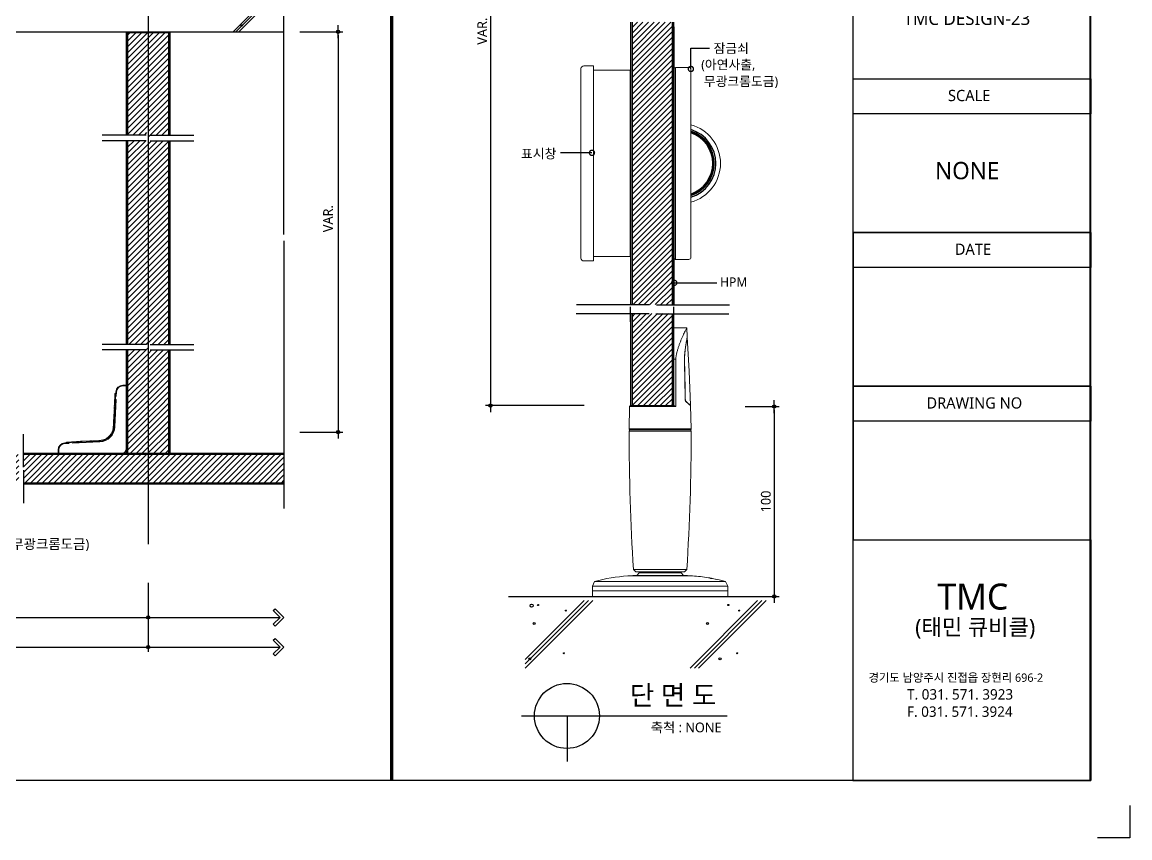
# Model space of a CAD drawing. Extents: x -256 to 8104, y -176 to 5714.
# Drawn here: x 4694 to 8104, y -176 to 2333 of the extents above; entities that cross this region are included whole.
import ezdxf
from ezdxf.enums import TextEntityAlignment as Align

# ---------------------------------------------------------------- set-up
doc = ezdxf.new("R2010")
doc.units = 0
doc.header["$LTSCALE"] = 30
doc.linetypes.add('CEN', pattern=[62, 60, -1, 0, -1])
doc.layers.get('0').update_dxf_attribs({"linetype": 'CONTINUOUS'})
doc.layers.get('DEFPOINTS').update_dxf_attribs({"linetype": 'CONTINUOUS'})
for name, color, linetype in [('C', 2, 'CONTINUOUS'), ('curior-0Line', 252, 'CONTINUOUS'), ('DIM', 7, 'CONTINUOUS'), ('FIN', 5, 'CONTINUOUS'), ('HAT', 8, 'CONTINUOUS'), ('TIT', 3, 'CONTINUOUS'), ('경첩', 4, 'CONTINUOUS'), ('문자', 3, 'CONTINUOUS'), ('잠금쇠(회전형)', 4, 'CONTINUOUS'), ('중심선', 1, 'CEN'), ('치수', 1, 'CONTINUOUS'), ('판넬', 2, 'CONTINUOUS'), ('해치', 8, 'CONTINUOUS')]:
    doc.layers.add(name, color=color, linetype=linetype)
doc.styles.add('돋움', font='malgun.ttf')
doc.dimstyles.new('10', dxfattribs={"dimscale": 10, "dimtxt": 3, "dimasz": 1, "dimexe": 1.5, "dimexo": 2, "dimgap": 1, "dimtad": 1, "dimdec": 0, "dimlunit": 6, "dimtxsty": '돋움', "dimblk": 'DIMDOT', "dimcen": -1, "dimdle": 1.5, "dimclrt": 3, "dimazin": 3, "dimtfac": 1, "dimtdec": 0, "dimtix": 1, "dimtmove": 2, "dimatfit": 3, "dimldrblk": 'DIMDOT', "dimarcsym": 0})
pattern_1 = [(45, (20671.02, -6908.678), (-8.55643, 8.55643), [])]
pattern_2 = [(45, (19863.481, -7020.256), (-8.980256, 8.980256), [])]

# ---------------------------------------------------------------- blocks, each defined once
blk = doc.blocks.new('DIMDOT')
at = {"linetype": 'Continuous'}
blk.add_line((-2, 0), (2, 0), dxfattribs=at)
for radius in [0.5, 0.25]:
    blk.add_circle((0, 0), radius, dxfattribs=at)
blk = doc.blocks.new('*D628')
at = {"layer": 'DEFPOINTS', "color": 0}
for p in [(34633.2, -3415.6), (34324.5, -5718.9), (34633.2, -5718.9)]:
    blk.add_point(p, dxfattribs=at)
at = {"layer": 'DIM', "color": 0, "lineweight": -2, "ltscale": 10}
for p, q in [((34613.2, -3415.6), (34309.5, -3415.6)), ((34324.5, -3425.6), (34324.5, -5708.9)), ((34613.2, -5718.9), (34309.5, -5718.9))]:
    blk.add_line(p, q, dxfattribs=at)
at = {"layer": 'DIM', "color": 0, "lineweight": -2, "xscale": 10, "yscale": 10, "zscale": 10}
for p, rotation in [((34324.5, -3415.6), 90), ((34324.5, -5718.9), 270)]:
    blk.add_blockref('DIMDOT', p, dxfattribs=dict(at, rotation=rotation))
at = {"layer": 'DIM', "color": 3, "insert": (34299.2, -4567.2), "char_height": 30, "attachment_point": 5, "rotation": 90, "style": '돋움'}
blk.add_mtext('VAR.', dxfattribs=at)
blk = doc.blocks.new('A$C13EB2441')
for p, q in [((0.84, 7.37), (0.84, 14.11)), ((0.84, 6.74), (0.84, 0))]:
    blk.add_line(p, q)
blk = doc.blocks.new('_DOTSMALL')
at = {"color": 0, "linetype": 'ByBlock', "const_width": 0.5}
blk.add_lwpolyline([(-0.0625, 0, 1), (0.0625, 0, 1)], format="xyb", close=True, dxfattribs=at)
blk = doc.blocks.new('A$C63EC304E')
at = {"layer": '치수', "color": 1, "xscale": 2.5, "yscale": 2.5, "zscale": 2.5, "rotation": 234.3098741996962}
blk.add_blockref('_DOTSMALL', (0.31, 0.31), dxfattribs=at)
blk = doc.blocks.new('A$C2BC9653E')
at = {"layer": '치수', "xscale": 0.3333333333333333, "yscale": 0.3333333333333333, "zscale": 0.3333333333333333}
blk.add_blockref('A$C63EC304E', (0, 0), dxfattribs=at)
blk = doc.blocks.new('A$C7FC71301')
at = {"layer": '치수', "rotation": 180}
blk.add_blockref('A$C2BC9653E', (0.208, 0.208), dxfattribs=at)
blk = doc.blocks.new('A$C4A20372B')
at = {"layer": '치수'}
blk.add_blockref('A$C7FC71301', (0, 0), dxfattribs=at)
blk = doc.blocks.new('A$C566469F5')
at = {"layer": '치수'}
blk.add_blockref('A$C4A20372B', (0, 0), dxfattribs=at)
blk = doc.blocks.new('A$C7E317CD4')
at = {"layer": '해치', "xscale": 2, "yscale": 2, "zscale": 2}
blk.add_blockref('A$C566469F5', (0, 0), dxfattribs=at)
blk = doc.blocks.new('A$C601D7F27')
at = {"layer": '치수'}
blk.add_blockref('A$C7E317CD4', (0, 0), dxfattribs=at)
blk = doc.blocks.new('A$C38802C08')
at = {"layer": '치수'}
blk.add_blockref('A$C601D7F27', (0, 0), dxfattribs=at)
blk = doc.blocks.new('*D629')
at = {"layer": 'DEFPOINTS', "color": 0}
for p in [(35088.9, -5721.8), (35098.1, -6306.2), (35197.9, -6306.2)]:
    blk.add_point(p, dxfattribs=at)
at = {"layer": 'DIM', "color": 0, "lineweight": -2, "ltscale": 10}
for p, q in [((35108.9, -5721.8), (35212.9, -5721.8)), ((35197.9, -5731.8), (35197.9, -6296.2)), ((35118.1, -6306.2), (35212.9, -6306.2))]:
    blk.add_line(p, q, dxfattribs=at)
at = {"layer": 'DIM', "color": 0, "lineweight": -2, "xscale": 10, "yscale": 10, "zscale": 10}
for p, rotation in [((35197.9, -5721.8), 90), ((35197.9, -6306.2), 270)]:
    blk.add_blockref('DIMDOT', p, dxfattribs=dict(at, rotation=rotation))
at = {"layer": 'DIM', "color": 3, "insert": (35172.3, -6014), "char_height": 30, "attachment_point": 5, "rotation": 90, "style": '돋움'}
blk.add_mtext('100', dxfattribs=at)
blk = doc.blocks.new('*D634')
at = {"layer": 'DEFPOINTS', "color": 0}
for p in [(28516.9, -6244.7), (33270.8, -6244.7), (33270.8, -6461.9)]:
    blk.add_point(p, dxfattribs=at)
at = {"layer": 'DIM', "color": 0, "lineweight": -2, "ltscale": 10}
for p, q in [((28516.9, -6264.7), (28516.9, -6476.9)), ((33270.8, -6264.7), (33270.8, -6476.9)), ((28526.9, -6461.9), (33260.8, -6461.9))]:
    blk.add_line(p, q, dxfattribs=at)
at = {"layer": 'DIM', "color": 0, "lineweight": -2, "xscale": 10, "yscale": 10, "zscale": 10, "rotation": 180}
blk.add_blockref('DIMDOT', (28516.9, -6461.9), dxfattribs=at)
at = {"layer": 'DIM', "color": 0, "lineweight": -2, "xscale": 10, "yscale": 10, "zscale": 10}
blk.add_blockref('DIMDOT', (33270.8, -6461.9), dxfattribs=at)
at = {"layer": 'DIM', "color": 3, "insert": (30893.8, -6432.2), "char_height": 30, "attachment_point": 5, "style": '돋움'}
blk.add_mtext('설계치수', dxfattribs=at)
blk = doc.blocks.new('*D635')
at = {"layer": 'DEFPOINTS', "color": 0}
for p in [(32119.9, -6244.7), (33270.8, -6244.7), (33270.8, -6370.5)]:
    blk.add_point(p, dxfattribs=at)
at = {"layer": 'DIM', "color": 0, "lineweight": -2, "ltscale": 10}
for p, q in [((32119.9, -6264.7), (32119.9, -6385.5)), ((33270.8, -6264.7), (33270.8, -6385.5)), ((32129.9, -6370.5), (33260.8, -6370.5))]:
    blk.add_line(p, q, dxfattribs=at)
at = {"layer": 'DIM', "color": 0, "lineweight": -2, "xscale": 10, "yscale": 10, "zscale": 10, "rotation": 180}
blk.add_blockref('DIMDOT', (32119.9, -6370.5), dxfattribs=at)
at = {"layer": 'DIM', "color": 0, "lineweight": -2, "xscale": 10, "yscale": 10, "zscale": 10}
blk.add_blockref('DIMDOT', (33270.8, -6370.5), dxfattribs=at)
at = {"layer": 'DIM', "color": 3, "insert": (32695.4, -6340.8), "char_height": 30, "attachment_point": 5, "style": '돋움'}
blk.add_mtext('설계치수', dxfattribs=at)
blk = doc.blocks.new('*D637')
at = {"layer": 'DEFPOINTS', "color": 0}
for p in [(33717.6, -4569.1), (33717.6, -5800.5), (33855.4, -5800.5)]:
    blk.add_point(p, dxfattribs=at)
at = {"layer": 'DIM', "color": 0, "lineweight": -2, "ltscale": 10}
for p, q in [((33737.6, -4569.1), (33870.4, -4569.1)), ((33855.4, -4579.1), (33855.4, -5790.5)), ((33737.6, -5800.5), (33870.4, -5800.5))]:
    blk.add_line(p, q, dxfattribs=at)
at = {"layer": 'DIM', "color": 0, "lineweight": -2, "xscale": 10, "yscale": 10, "zscale": 10}
for p, rotation in [((33855.4, -4569.1), 90), ((33855.4, -5800.5), 270)]:
    blk.add_blockref('DIMDOT', p, dxfattribs=dict(at, rotation=rotation))
at = {"layer": 'DIM', "color": 3, "insert": (33824.7, -5143.9), "char_height": 30, "attachment_point": 5, "rotation": 90, "style": '돋움'}
blk.add_mtext('VAR.', dxfattribs=at)
blk = doc.blocks.new('A$C06B31977')
for p, q in [((1.26, 11.06), (1.26, 21.17)), ((1.26, 10.11), (1.26, 0))]:
    blk.add_line(p, q)
blk = doc.blocks.new('DESIGN-23', base_point=(28188.6, -6872.9))
at = {"layer": 'HAT'}
h = blk.add_hatch(dxfattribs=at)
h.set_pattern_fill('ANSI31', color=256, scale=3.811219, style=0)
h.set_pattern_definition(pattern_1)
h.paths.add_polyline_path([(34822.7, -4974.4), (34760.7, -4974.4), (34760.7, -5408.5), (34822.7, -5408.5), (34822.7, -5304.2, -0.567825), (34822.7, -5300.8)])
h.paths.add_polyline_path([(34884.6, -4974.4), (34822.7, -4974.4), (34822.7, -5300.8, -0.582142), (34825.7, -5302.5), (34884.6, -5302.5)])
edge = h.paths.add_edge_path()
edge.add_line((34884.6, -5302.5), (34825.7, -5302.5))
edge.add_arc((34823.7, -5302.5), 1.99, -54.3099, 0, ccw=False)
edge.add_arc((34823.7, -5302.5), 1.99, 239.178, 305.6901, ccw=False)
edge.add_line((34822.7, -5304.2), (34822.7, -5408.5))
edge.add_line((34822.7, -5408.5), (34876.7, -5408.5))
edge.add_spline(control_points=[(34876.7, -5408.5), (34879.7, -5400.1), (34882.6, -5392.7), (34884.6, -5389.1)], knot_values=[0.152076, 0.152076, 0.152076, 0.152076, 0.673721, 0.673721, 0.673721, 0.673721], degree=3, periodic=0)
edge.add_line((34884.6, -5389.1), (34884.6, -5302.5))
h.paths.add_polyline_path([(34822.7, -4539.5), (34760.7, -4539.5), (34760.7, -4974.4), (34822.7, -4974.4)])
edge = h.paths.add_edge_path()
edge.add_line((34884.6, -4539.5), (34874.8, -4539.5))
edge.add_spline(control_points=[(34872.1, -4546.9), (34873, -4544.4), (34873.9, -4541.9), (34874.8, -4539.5)], knot_values=[0, 0, 0, 0, 0.152076, 0.152076, 0.152076, 0.152076], degree=3, periodic=0)
edge.add_line((34874.8, -4539.5), (34822.7, -4539.5))
edge.add_line((34822.7, -4539.5), (34822.7, -4974.4))
edge.add_line((34822.7, -4974.4), (34884.6, -4974.4))
edge.add_line((34884.6, -4974.4), (34884.6, -4539.5))
at = {"layer": 'HAT', "transparency": 33554687}
h = blk.add_hatch(dxfattribs=at)
h.set_pattern_fill('ANSI31', color=256, scale=3.811219, style=0)
h.set_pattern_definition(pattern_1)
h.paths.add_polyline_path([(34812.6, -5436.1), (34760.7, -5436.1), (34760.7, -5718.9), (34822.7, -5718.9), (34822.7, -5436.1)])
h.paths.add_polyline_path([(34884.6, -5436.1), (34833.8, -5436.1), (34822.7, -5436.1), (34822.7, -5718.9), (34884.6, -5718.9)])
at = {"layer": '해치'}
h = blk.add_hatch(dxfattribs=at)
h.set_pattern_fill('ANSI31', color=256, scale=4, style=0)
h.set_pattern_definition([(45, (-243039.599, -63016.868), (-8.9802561, 8.9802561), [])])
edge = h.paths.add_edge_path()
edge.add_line((33270.8, -4572.4), (33208.4, -4572.4))
edge.add_line((33208.4, -4572.4), (33207.5, -4573.3))
edge.add_line((33207.5, -4573.3), (33207.5, -4673.7))
edge.add_line((33207.5, -4673.7), (33250.3, -4673.7))
edge.add_line((33250.3, -4673.7), (33250.3, -4715.2))
edge.add_line((33250.3, -4715.2), (33207.5, -4715.2))
edge.add_line((33207.5, -4715.2), (33207.5, -4887))
edge.add_line((33207.5, -4887), (33264, -4887))
edge.add_spline(control_points=[(33264, -4887), (33266.8, -4879.3), (33272.8, -4864), (33269, -4894.9), (33270.5, -4897.3), (33270.8, -4897.4)], knot_values=[0.456227, 0.456227, 0.456227, 0.456227, 2.847595, 6.178025, 6.737145, 6.737145, 6.737145, 6.737145], degree=3, periodic=0)
edge.add_spline(control_points=[(33270.5, -4897.2), (33270.6, -4894.2), (33270.6, -4891.4), (33270, -4891.1), (33270, -4891.1)], knot_values=[0.891967, 0.891967, 0.891967, 0.891967, 1.280656, 1.337888, 1.337888, 1.337888, 1.337888], degree=3, periodic=0)
edge.add_line((33270.8, -4897.4), (33270.8, -4572.4))
edge = h.paths.add_edge_path()
edge.add_line((33334.1, -4572.4), (33270.8, -4572.4))
edge.add_line((33270.8, -4572.4), (33270.8, -4897.4))
edge.add_spline(control_points=[(33270.8, -4897.4), (33271.9, -4897.6), (33274.2, -4893.3), (33276.9, -4887)], knot_values=[6.737145, 6.737145, 6.737145, 6.737145, 8.913909, 8.913909, 8.913909, 8.913909], degree=3, periodic=0)
edge.add_spline(control_points=[(33276.9, -4887), (33278.9, -4882.1), (33281.2, -4876.2), (33283.5, -4870.2)], knot_values=[8.913909, 8.913909, 8.913909, 8.913909, 10.573873, 10.573873, 10.573873, 10.573873], degree=3, periodic=0)
edge.add_line((33276.9, -4887), (33334.1, -4887))
edge.add_line((33334.1, -4887), (33334.1, -4715.2))
edge.add_line((33334.1, -4715.2), (33291.3, -4715.2))
edge.add_line((33291.3, -4715.2), (33291.3, -4673.7))
edge.add_line((33291.3, -4673.7), (33334.1, -4673.7))
edge.add_line((33334.1, -4673.7), (33334.1, -4572.4))
h.paths.add_polyline_path([(33334.1, -4673.7), (33291.3, -4673.7), (33291.3, -4715.2), (33334.1, -4715.2)], flags=16)
h.paths.add_polyline_path([(33250.3, -4673.7), (33207.5, -4673.7), (33207.5, -4715.2), (33250.3, -4715.2)], flags=16)
h = blk.add_hatch(dxfattribs=at)
h.set_pattern_fill('ANSI31', color=256, scale=4, style=0)
h.set_pattern_definition([(45, (33270.805, -5217.419), (-8.98026, 8.98026), [])])
h.paths.add_polyline_path([(33334.1, -4904.1), (33207.5, -4904.1), (33207.5, -5530.8), (33334.1, -5530.8)])
at = {"layer": '해치', "transparency": 33554687}
h = blk.add_hatch(dxfattribs=at)
h.set_pattern_fill('ANSI31', color=256, scale=4)
h.set_pattern_definition(pattern_2)
edge = h.paths.add_edge_path()
edge.add_spline(control_points=[(33270.8, -5558.3), (33270.5, -5558.3), (33269.4, -5556.5), (33270.3, -5546.6), (33270.5, -5541)], knot_values=[1.337888, 1.337888, 1.337888, 1.337888, 1.524261, 2.245715, 2.245715, 2.245715, 2.245715], degree=3, periodic=0)
edge.add_spline(control_points=[(33270.8, -5541.2), (33270.5, -5541.2), (33269, -5538.7), (33272.8, -5507.8), (33266.8, -5523.1), (33264, -5530.8)], knot_values=[0.152076, 0.152076, 0.152076, 0.152076, 0.338449, 1.448592, 2.245715, 2.245715, 2.245715, 2.245715], degree=3, periodic=0)
edge.add_spline(control_points=[(33270.5, -5541), (33270.6, -5538), (33270.6, -5535.2), (33270, -5534.9), (33270, -5534.9)], knot_values=[0.891967, 0.891967, 0.891967, 0.891967, 1.280656, 1.337888, 1.337888, 1.337888, 1.337888], degree=3, periodic=0)
edge.add_spline(control_points=[(33270, -5534.9), (33269, -5534.8), (33266.6, -5540.8), (33264, -5547.9)], knot_values=[0.152076, 0.152076, 0.152076, 0.152076, 0.891967, 0.891967, 0.891967, 0.891967], degree=3, periodic=0)
edge.add_spline(control_points=[(33262.4, -5552.3), (33263, -5550.8), (33263.5, -5549.3), (33264, -5547.9)], knot_values=[0, 0, 0, 0, 0.152076, 0.152076, 0.152076, 0.152076], degree=3, periodic=0)
edge.add_line((33264, -5547.9), (33207.5, -5547.9))
edge.add_line((33207.5, -5547.9), (33207.5, -5720.3))
edge.add_line((33207.5, -5720.3), (33252.2, -5720.3))
edge.add_line((33252.2, -5720.3), (33252.2, -5761.9))
edge.add_line((33252.2, -5761.9), (33207.5, -5761.9))
edge.add_line((33207.5, -5761.9), (33207.5, -5866.1))
edge.add_line((33207.5, -5866.1), (33270.8, -5866.1))
edge.add_line((33270.8, -5866.1), (33270.8, -5558.4))
h.paths.add_polyline_path([(33334.1, -5720.3), (33289.4, -5720.3), (33289.4, -5761.9), (33334.1, -5761.9)])
h.paths.add_polyline_path([(33252.2, -5720.3), (33207.5, -5720.3), (33207.5, -5761.9), (33252.2, -5761.9)], flags=16)
h = blk.add_hatch(dxfattribs=at)
h.set_pattern_fill('ANSI31', color=256, scale=4)
h.set_pattern_definition(pattern_2)
h.paths.add_polyline_path([(33334.1, -5608.8), (33270.8, -5608.8), (33270.8, -5866.1), (33334.1, -5866.1), (33334.1, -5761.9), (33289.4, -5761.9), (33289.4, -5720.3), (33334.1, -5720.3)])
edge = h.paths.add_edge_path()
edge.add_line((33334.1, -5547.9), (33276.9, -5547.9))
edge.add_spline(control_points=[(33276.9, -5547.9), (33274.2, -5554.2), (33271.9, -5558.5), (33270.8, -5558.3)], knot_values=[2.245715, 2.245715, 2.245715, 2.245715, 2.971303, 2.971303, 2.971303, 2.971303], degree=3, periodic=0)
edge.add_line((33270.8, -5558.3), (33270.8, -5608.8))
edge.add_line((33270.8, -5608.8), (33334.1, -5608.8))
edge.add_line((33334.1, -5608.8), (33334.1, -5547.9))
h = blk.add_hatch(dxfattribs=at)
h.set_pattern_fill('ANSI31', color=256, scale=4, style=0)
h.set_pattern_definition(pattern_2)
h.paths.add_polyline_path([(32886.9, -5917.7), (32886.9, -5908.2), (32886.9, -5869.4), (33270.8, -5869.4), (33270.8, -5956.1), (32886.9, -5956.1)])
edge = h.paths.add_edge_path()
edge.add_line((32872.3, -5917.7), (32872.3, -5908.2))
edge.add_line((32872.3, -5908.2), (32872.3, -5869.4))
edge.add_line((32872.3, -5869.4), (32239.8, -5869.4))
edge.add_line((32239.8, -5869.4), (32239.8, -5910.7))
edge.add_arc((32239.8, -5912.8), 2.08, -35.6901, 90, ccw=False)
edge.add_arc((32239.8, -5912.8), 2.08, 270, 324.3099, ccw=False)
edge.add_line((32239.8, -5914.9), (32239.8, -5956.1))
edge.add_line((32239.8, -5956.1), (32872.3, -5956.1))
edge.add_line((32872.3, -5956.1), (32872.3, -5917.7))
h.paths.add_polyline_path([(32114.9, -5869.4), (32114.9, -5956.1), (32239.8, -5956.1), (32239.8, -5914.9, -0.610943), (32238.1, -5911.6, -0.241509), (32239.8, -5910.7), (32239.8, -5869.4)])
h.paths.add_polyline_path([(33688.5, -5869.4), (33270.8, -5869.4), (33270.8, -5956.1), (33688.5, -5956.1)])
for p, q in [((33688.5, -5192.7), (33688.5, -4416)), ((28516.9, -4569.1), (33688.5, -4569.1)), ((33264.2, -4887), (33129.4, -4887)), ((33276.9, -4887), (33411.6, -4887)), ((33688.5, -5211.8), (33688.5, -6035.1)), ((33264.2, -5530.8), (33129.4, -5530.8)), ((33276.9, -5530.8), (33411.6, -5530.8)), ((34379.7, -6306.2), (35212.7, -6306.2))]:
    blk.add_line(p, q)
at = {"color": 2}
for p, q in [((36292.7, -6948.7), (36292.7, -7048.7)), ((36292.7, -6948.7), (36292.7, -7048.7)), ((36292.7, -6948.7), (36292.7, -7048.7)), ((36292.7, -7048.7), (36192.7, -7048.7)), ((36292.7, -7048.7), (36192.7, -7048.7)), ((36292.7, -7048.7), (36192.7, -7048.7))]:
    blk.add_line(p, q, dxfattribs=at)
at = {"color": 8, "const_width": 10}
blk.add_lwpolyline([(34020.5, -6872.8), (34020.5, -1334.5)], dxfattribs=at)
at = {"color": 2}
for points in [[(28187.9, -1334.5), (35440.2, -1334.5), (35440.2, -6872.8), (28187.9, -6872.8)], [(28187.9, -1334.5), (35440.2, -1334.5), (35440.2, -6872.8), (28187.9, -6872.8)], [(28187.9, -1334.5), (36169.8, -1334.5), (36169.8, -6872.8), (28187.9, -6872.8)]]:
    blk.add_lwpolyline(points, close=True, dxfattribs=at)
at = {"layer": 'C'}
for p, q in [((34760.7, -4539.5), (34760.7, -5408.5)), ((34884.6, -5408.5), (34884.6, -4539.5)), ((34760.7, -5436.1), (34760.7, -5718.9)), ((34884.6, -5718.9), (34884.6, -5436.1)), ((33688.5, -5869.4), (32886.9, -5869.4)), ((32886.9, -5956.1), (33688.5, -5956.1))]:
    blk.add_line(p, q, dxfattribs=at)
at = {"layer": 'curior-0Line'}
blk.add_line((35440.2, -1334.5), (35440.2, -6872.1), dxfattribs=at)
for points in [[(36172.7, -1334.5), (35440.2, -1334.5), (35440.2, -6872.8), (36172.7, -6872.8)], [(35440.6, -4713.6), (36172.7, -4713.6), (36172.7, -4821.3), (35440.6, -4821.3)], [(35440.6, -5659.4), (36172.7, -5659.4), (36172.7, -5186.5), (35440.6, -5186.5)], [(35440.6, -5186.5), (36172.7, -5186.5), (36172.7, -5294.2), (35440.6, -5294.2)], [(35440.6, -6132.3), (36172.7, -6132.3), (36172.7, -5659.4), (35440.6, -5659.4)], [(35440.6, -5659.4), (36172.7, -5659.4), (36172.7, -5767.1), (35440.6, -5767.1)], [(36172.7, -6872.1), (35440.9, -6872.1), (35440.9, -6132.3), (36172.7, -6132.3)]]:
    blk.add_lwpolyline(points, close=True, dxfattribs=at)
at = {"layer": 'DIM', "ltscale": 10}
for p, q in [((33270.8, -6370.5), (33677.1, -6370.5)), ((33656, -6349.4), (33661.7, -6343.7)), ((33677.1, -6370.5), (33656, -6349.4)), ((33677.1, -6370.5), (33656, -6391.5)), ((33688.5, -6370.5), (33661.7, -6343.7)), ((33688.5, -6370.5), (33661.7, -6397.2)), ((33656, -6391.5), (33661.7, -6397.2)), ((33656, -6440.8), (33661.7, -6435.1)), ((33677.1, -6461.9), (33656, -6440.8)), ((33688.5, -6461.9), (33661.7, -6435.1)), ((33270.8, -6461.9), (33677.1, -6461.9)), ((33677.1, -6461.9), (33656, -6483)), ((33688.5, -6461.9), (33661.7, -6488.7)), ((33656, -6483), (33661.7, -6488.7))]:
    blk.add_line(p, q, dxfattribs=at)
at = {"layer": 'FIN', "color": 4, "linetype": 'Continuous', "lineweight": 15}
for p, q in [((34928.6, -5480.2), (34889.4, -5480.2)), ((34889.4, -5480.2), (34889.4, -5576.3)), ((34930.1, -5507.5), (34928.6, -5480.2)), ((34756, -5718.9), (34752.8, -5721.8)), ((34756, -5718.9), (34889.3, -5718.9)), ((34942.1, -5790.5), (34940.4, -5718.8)), ((34754.6, -5793.9), (34938.8, -5793.9)), ((34764.5, -6223.2), (34771.7, -6230.4)), ((34921.8, -6230.4), (34771.7, -6230.4)), ((34781.9, -6233.5), (34775.1, -6241.4)), ((34781.9, -6230.4), (34781.9, -6233.5)), ((34781.9, -6233.5), (34911.5, -6233.5)), ((34911.5, -6233.5), (34911.5, -6230.4)), ((34918.4, -6241.4), (34911.5, -6233.5)), ((34921.8, -6230.4), (34929, -6223.2)), ((34645.2, -6260.3), (34638.7, -6274.5)), ((34918.4, -6241.4), (34775.1, -6241.4)), ((35054.8, -6274.5), (35048.2, -6260.3)), ((34638.7, -6274.5), (34638.7, -6289.1)), ((34638.7, -6289.1), (34638.7, -6306.2)), ((34638.7, -6306.2), (35054.8, -6306.2)), ((35054.8, -6289.1), (35054.8, -6274.5)), ((35054.8, -6306.2), (35054.8, -6289.1))]:
    blk.add_line(p, q, dxfattribs=at)
at = {"layer": 'FIN', "linetype": 'Continuous', "lineweight": 15}
for p, q in [((34895, -5576.3), (34889.4, -5576.3)), ((34921.4, -5578.9), (34921.8, -5578.9)), ((34922.2, -5613), (34922.6, -5613)), ((34923.6, -5681.2), (34924.1, -5681.2)), ((34895.5, -5721.8), (34752.8, -5721.8)), ((34923.8, -5701), (34924.4, -5701)), ((34924, -5701.2), (34924.4, -5701.2)), ((34926.8, -5706.7), (34926.1, -5706.7)), ((34939.7, -5718.2), (34940.4, -5718.2)), ((34751.3, -5790.5), (34942.2, -5790.5)), ((34942.3, -5797.3), (34751.2, -5797.3)), ((34764.5, -6223.2), (34929, -6223.2)), ((34645.2, -6260.3), (35048.2, -6260.3)), ((34946.3, -6242.9), (34747.1, -6242.9)), ((34749.7, -6242.7), (34943.8, -6242.7)), ((35054.8, -6274.5), (34638.7, -6274.5)), ((35054.8, -6289.1), (34638.7, -6289.1)), ((34638.7, -6289.1), (35054.8, -6289.1)), ((34655.7, -6307.5), (34655.7, -6306.2)), ((34655.8, -6307.5), (34655.7, -6307.5)), ((34655.8, -6307.5), (34655.8, -6306.2)), ((34670.2, -6307.5), (34655.8, -6307.5)), ((34670.2, -6307.5), (34670.2, -6306.2)), ((34670.3, -6307.5), (34670.2, -6307.5)), ((34670.3, -6307.5), (34670.3, -6306.2)), ((34870.6, -6307.5), (34870.6, -6306.2)), ((34877.4, -6307.5), (34870.6, -6307.5)), ((34877.4, -6307.5), (34877.4, -6306.2)), ((34886.9, -6307.5), (34886.9, -6306.2)), ((34887, -6307.5), (34887, -6306.2)), ((34887.3, -6307.5), (34887.3, -6306.2)), ((34888, -6307.5), (34888, -6306.2)), ((34890.9, -6307.5), (34888, -6307.5)), ((34890.9, -6307.5), (34890.9, -6306.2)), ((34892, -6307.5), (34890.9, -6307.5)), ((34892, -6307.5), (34892, -6306.2)), ((34892.9, -6307.5), (34892, -6307.5)), ((34892.9, -6307.5), (34892.9, -6306.2)), ((34893.3, -6307.5), (34892.9, -6307.5)), ((34893.3, -6307.5), (34893.3, -6306.2)), ((34893.5, -6307.5), (34893.3, -6307.5)), ((34893.7, -6307.5), (34893.7, -6306.2)), ((34895.7, -6307.5), (34895.7, -6306.2)), ((34898.3, -6307.5), (34898.3, -6306.2)), ((34898.3, -6307.5), (34898.3, -6306.2)), ((34899.3, -6307.5), (34898.4, -6307.5)), ((34899.3, -6307.5), (34899.3, -6306.2)), ((34899.7, -6307.5), (34899.3, -6307.5)), ((34899.7, -6307.5), (34899.7, -6306.2)), ((34900.7, -6307.5), (34899.7, -6307.5)), ((34900.7, -6307.5), (34900.7, -6306.2)), ((35020.5, -6307.5), (35020.5, -6306.2)), ((35022.8, -6307.5), (35022.8, -6306.2)), ((35028, -6307.5), (35028, -6306.2)), ((35033.1, -6307.5), (35033.1, -6306.2)), ((35035.5, -6307.5), (35035.5, -6306.2))]:
    blk.add_line(p, q, dxfattribs=at)
at = {"layer": 'FIN', "color": 4, "linetype": 'Continuous', "lineweight": 15, "flags": 128}
for points in [[(34940.5, -5718.1), (34936.1, -5613.2), (34930.2, -5508.3)], [(34752.8, -5721.8), (34752.8, -5724.2), (34751.3, -5790.5)]]:
    blk.add_lwpolyline(points, dxfattribs=at)
at = {"layer": 'FIN', "color": 4, "linetype": 'Continuous', "lineweight": 15}
for centre, radius, start, end in [((34754.6, -5797.3), 3.41, 90, 179.3579), ((34754.7, -5790.5), 3.41, 179.2415, 270), ((34938.8, -5790.5), 3.41, 270, 0.7585), ((34938.8, -5797.3), 3.41, 0.6421, 90), ((41508.5, -5800.6), 6757.2, 179.97182, 183.58587), ((28471.8, -5809.7), 6470.4, 356.33536, 0.10965), ((34781.9, -6753.2), 511.5, 93.8991, 105.5006), ((34749.9, -6244.7), 2.05, 94.7479, 116.6788), ((34781.9, -6630.7), 389.3, 91.0115, 94.7479), ((34911.5, -6630.7), 389.3, 85.2521, 88.9885), ((34943.6, -6244.7), 2.05, 63.3212, 85.2521), ((34911.5, -6753.2), 511.5, 80.5831, 86.1009), ((34911.5, -6753.2), 511.5, 74.4994, 78.127)]:
    blk.add_arc(centre, radius, start, end, dxfattribs=at)
at = {"layer": 'FIN', "linetype": 'Continuous', "lineweight": 15}
for points, knots in [([(34895, -5576.3), (34895.3, -5573), (34896, -5566.5), (34898, -5556.9), (34900.4, -5547.5), (34903.3, -5538.2), (34906.5, -5529), (34910.1, -5520), (34913.7, -5511.4), (34917.3, -5503.3), (34920.7, -5496), (34923.6, -5490.1), (34926, -5485.3), (34927.5, -5482.3), (34928.4, -5480.5), (34928.5, -5480.3), (34928.6, -5480.2)], [0, 0, 0, 0, 0.0728557, 0.145726, 0.2204904, 0.2952636, 0.3731809, 0.4510923, 0.5310454, 0.610964, 0.6872809, 0.764789, 0.8294418, 0.895744, 0.9479363, 1, 1, 1, 1]), ([(34930.2, -5507.5), (34930.2, -5507.5), (34930.2, -5507.3), (34930, -5508.6), (34929.6, -5511), (34928.9, -5514.7), (34927.9, -5520.1), (34926.7, -5526.9), (34925.5, -5534), (34924, -5543.7), (34922.7, -5554.9), (34921.7, -5567.6), (34921.5, -5575.1), (34921.4, -5578.8)], [0, 0, 0, 0, 0.009684, 0.084411, 0.139342, 0.19575, 0.292674, 0.392034, 0.480465, 0.568929, 0.750269, 0.874667, 1, 1, 1, 1]), ([(34930.2, -5508.3), (34930.2, -5508.4), (34930.1, -5508.6), (34929.8, -5510.7), (34929.3, -5513.5), (34928.5, -5517.9), (34927.5, -5523.5), (34926.5, -5529.4), (34925.2, -5537.7), (34923.7, -5548.9), (34922.3, -5563.5), (34921.9, -5573.7), (34921.8, -5578.9)], [0, 0, 0, 0, 0.065081, 0.114014, 0.164283, 0.248685, 0.335215, 0.413903, 0.492623, 0.653874, 0.825661, 1, 1, 1, 1]), ([(34895.5, -5721.8), (34895.5, -5720.8), (34895.4, -5696.1), (34895.3, -5647.5), (34895.1, -5600), (34895, -5576.3)], [0, 0, 0, 0, 0.020119, 0.51001, 1, 1, 1, 1]), ([(34921.4, -5578.8), (34921.7, -5592.6), (34922.4, -5620.6), (34923.3, -5661.3), (34923.7, -5688.2), (34924, -5701)], [0, 0, 0, 0, 0.338608, 0.686805, 1, 1, 1, 1]), ([(34921.8, -5578.9), (34921.9, -5584.6), (34922.2, -5593.1), (34922.4, -5604.4), (34922.6, -5610.1), (34922.6, -5613)], [0, 0, 0, 0, 0.499998, 0.749999, 1, 1, 1, 1]), ([(34922.6, -5613), (34922.8, -5618.7), (34923, -5630), (34923.5, -5652.8), (34923.9, -5669.8), (34924.1, -5681.2)], [0, 0, 0, 0, 0.250195, 0.500389, 1, 1, 1, 1]), ([(34926.6, -5707.3), (34926.2, -5706.9), (34925.3, -5706), (34924.4, -5703.9), (34924, -5702.1), (34924, -5701.2), (34924, -5701)], [0, 0, 0, 0, 0.3337457, 0.6692692, 0.9101086, 1, 1, 1, 1]), ([(34924.4, -5701.2), (34924.5, -5701.9), (34924.6, -5703.1), (34925.2, -5704.8), (34926, -5706), (34926.5, -5706.5), (34926.8, -5706.7)], [0, 0, 0, 0, 0.257997, 0.515126, 0.793816, 1, 1, 1, 1]), ([(34926.6, -5707.3), (34928.3, -5708.7), (34931.8, -5711.6), (34936.1, -5715.2), (34938.8, -5717.4), (34940.1, -5718.5), (34940.6, -5719), (34940.4, -5718.8), (34940.4, -5718.8)], [0, 0, 0, 0, 0.2109513, 0.4254062, 0.683951, 0.8181289, 0.9522979, 1, 1, 1, 1]), ([(34926.8, -5706.7), (34928.8, -5708.4), (34932.9, -5711.7), (34937.2, -5715.4), (34940, -5717.8), (34940.3, -5718), (34940.4, -5718.1)], [0, 0, 0, 0, 0.25138, 0.508909, 0.760628, 1, 1, 1, 1]), ([(34887.3, -6307.5), (34887.2, -6307.5), (34887, -6307.5), (34887, -6307.5), (34887, -6307.5)], [0, 0, 0, 0, 0.557964, 1, 1, 1, 1]), ([(34888, -6307.5), (34887.9, -6307.5), (34887.6, -6307.5), (34887.4, -6307.5), (34887.3, -6307.5)], [0, 0, 0, 0, 0.561741, 1, 1, 1, 1]), ([(34895.7, -6307.5), (34895.3, -6307.5), (34894.6, -6307.5), (34894, -6307.5), (34893.7, -6307.5)], [0, 0, 0, 0, 0.560188, 1, 1, 1, 1]), ([(34898.3, -6307.5), (34897.8, -6307.5), (34896.9, -6307.5), (34896.1, -6307.5), (34895.7, -6307.5)], [0, 0, 0, 0, 0.559958, 1, 1, 1, 1]), ([(35022.8, -6307.5), (35022.1, -6307.5), (35020.7, -6307.5), (35020.5, -6307.5), (35020.5, -6307.5)], [0, 0, 0, 0, 0.558554, 1, 1, 1, 1]), ([(35024.8, -6307.5), (35024.1, -6307.5), (35022.8, -6307.5), (35021.9, -6307.5), (35021.5, -6307.5)], [0, 0, 0, 0, 0.558511, 1, 1, 1, 1]), ([(35028, -6307.5), (35026.9, -6307.5), (35025.1, -6307.5), (35023.5, -6307.5), (35022.8, -6307.5)], [0, 0, 0, 0, 0.559859, 1, 1, 1, 1]), ([(35033.1, -6307.5), (35032.3, -6307.5), (35030.7, -6307.5), (35028.8, -6307.5), (35028, -6307.5)], [0, 0, 0, 0, 0.558977, 1, 1, 1, 1]), ([(35035.5, -6307.5), (35035.4, -6307.5), (35035.2, -6307.5), (35033.8, -6307.5), (35033.1, -6307.5)], [0, 0, 0, 0, 0.559094, 1, 1, 1, 1])]:
    blk.add_open_spline(points, degree=3, knots=knots, dxfattribs=at)
at = {"layer": 'FIN', "color": 4, "linetype": 'Continuous', "lineweight": 15}
for points, knots in [([(34889.4, -5576.3), (34889.4, -5584.6), (34889.4, -5600.9), (34889.4, -5624.6), (34889.4, -5648.3), (34889.4, -5671.9), (34889.4, -5695.7), (34889.4, -5711.2), (34889.4, -5718.9)], [0, 0, 0, 0, 0.175429, 0.342116, 0.500062, 0.672632, 0.839276, 1, 1, 1, 1]), ([(34995.2, -6248.6), (34995.2, -6248.6), (34995.2, -6248.6), (34995.4, -6248.6), (34995.7, -6248.7), (34995.8, -6248.7)], [0, 0, 0, 0, 0.110152, 0.664814, 1, 1, 1, 1]), ([(34995.8, -6248.7), (34996, -6248.7), (34996.5, -6248.8), (34997.6, -6249), (34998.7, -6249.2), (34999.8, -6249.4), (35000.3, -6249.5), (35000.5, -6249.5)], [0, 0, 0, 0, 0.2159727, 0.4318558, 0.6498983, 0.8698049, 1, 1, 1, 1]), ([(35004.5, -6250.4), (35003.7, -6250.2), (35002.3, -6250), (35001, -6249.7), (35000.4, -6249.6)], [0, 0, 0, 0, 0.585266, 1, 1, 1, 1]), ([(35000.4, -6249.6), (35000.4, -6249.7), (35000.4, -6249.8), (35000.4, -6249.9), (35000.4, -6250)], [0, 0, 0, 0, 0.495973, 1, 1, 1, 1]), ([(35000.4, -6250), (35001, -6250.1), (35002.3, -6250.4), (35003.7, -6250.6), (35004.5, -6250.8)], [0, 0, 0, 0, 0.405872, 1, 1, 1, 1]), ([(35020.9, -6253.8), (35018, -6253.2), (35012.5, -6252), (35007.1, -6251), (35004.5, -6250.5)], [0, 0, 0, 0, 0.528575, 1, 1, 1, 1]), ([(35004.5, -6250.8), (35004.5, -6250.7), (35004.5, -6250.7), (35004.5, -6250.6), (35004.5, -6250.6)], [0, 0, 0, 0, 0.517301, 1, 1, 1, 1]), ([(35004.5, -6250.6), (35007.1, -6251.1), (35012.5, -6252.1), (35018, -6253.3), (35020.9, -6253.9)], [0, 0, 0, 0, 0.470682, 1, 1, 1, 1]), ([(35020.9, -6253.9), (35020.9, -6253.9), (35020.9, -6253.9), (35020.9, -6253.8), (35020.9, -6253.8)], [0, 0, 0, 0, 0.529757, 1, 1, 1, 1])]:
    blk.add_open_spline(points, degree=3, knots=knots, dxfattribs=at)
at = {"layer": 'FIN', "linetype": 'Continuous', "lineweight": 15}
for points in [[(34924.1, -5681.2), (34924.4, -5701)], [(34889.3, -5718.9), (34895.5, -5721.8)], [(34924.4, -5701), (34924.4, -5701.2)], [(34887.9, -6307.5), (34887.6, -6307.5)]]:
    blk.add_open_spline(points, degree=1, dxfattribs=at)
at = {"layer": 'FIN', "color": 4, "linetype": 'Continuous', "lineweight": 15}
for points in [[(34995.8, -6248.7), (34995.4, -6248.6)], [(35000.4, -6249.6), (35004.7, -6250.4)], [(35004.5, -6250.3), (35004.8, -6250.3)]]:
    blk.add_open_spline(points, degree=1, dxfattribs=at)
at = {"layer": 'HAT'}
for radius, start, end in [(109.2, 287.404, 72.596), (104.4, 288.2251, 71.7749), (101.6, 288.7568, 71.2432), (99.7, 289.1292, 70.8708)]:
    blk.add_arc((34909.1, -4974), radius, start, end, dxfattribs=at)
at = {"layer": 'TIT', "color": 7}
for p, q in [((34420, -6673.8), (35052.7, -6673.8)), ((34560.3, -6673.8), (34560.3, -6813.8))]:
    blk.add_line(p, q, dxfattribs=at)
blk.add_circle((34560, -6673.8), 100, dxfattribs=at)
at = {"layer": '경첩', "color": 4, "linetype": 'Continuous', "lineweight": 15}
for p, q in [((33192.8, -5658.4), (33192.8, -5656.1)), ((33203.5, -5656.1), (33192.8, -5656.1)), ((33192.8, -5658.4), (33203.5, -5658.4)), ((33203.5, -5658.4), (33203.5, -5656.1)), ((33203.5, -5678.5), (33203.5, -5658.4)), ((33168.1, -5687.2), (33166.9, -5712.4)), ((33168.1, -5687.2), (33170.3, -5689.4)), ((33169.1, -5681.6), (33170.6, -5683.1)), ((33170.9, -5677), (33169.8, -5700.3)), ((33172.6, -5690.6), (33173.3, -5677.1)), ((33203.5, -5681.8), (33203.5, -5679.4)), ((33203.5, -5681.8), (33203.5, -5852.1)), ((33169.8, -5700.3), (33165.9, -5784.1)), ((33166.5, -5721.9), (33166.2, -5728.2)), ((33166.2, -5728.2), (33168.4, -5730.4)), ((33166.5, -5721.9), (33168.7, -5724.1)), ((33166.6, -5718.7), (33168.8, -5720.9)), ((33166.9, -5712.4), (33169.1, -5714.6)), ((33168.2, -5784.2), (33172.2, -5700.5)), ((33164.8, -5758.2), (33164.6, -5762.1)), ((33164.6, -5762.1), (33166.8, -5764.3)), ((33166, -5731.3), (33164.8, -5758.1)), ((33164.8, -5758.1), (33167, -5760.3)), ((33164.8, -5758.2), (33167, -5760.4)), ((33166, -5731.3), (33168.3, -5733.5)), ((33164.3, -5794), (33162.4, -5792)), ((33162.4, -5792), (33164.4, -5793.9)), ((33163.1, -5788.5), (33165.1, -5790.6)), ((33163.4, -5786.5), (33165.4, -5788.6)), ((33163.8, -5777.9), (33163.5, -5784)), ((33163.9, -5777), (33163.8, -5777.9)), ((33163.8, -5777.9), (33166.1, -5780.2)), ((33164, -5773.9), (33163.9, -5777)), ((33163.9, -5777), (33166.1, -5779.2)), ((33164.1, -5772.9), (33164, -5773.9)), ((33164, -5773.9), (33166.3, -5776.1)), ((33164.5, -5764.3), (33164.1, -5772.9)), ((33164.1, -5772.9), (33166.3, -5775.2)), ((33164.5, -5764.3), (33166.7, -5766.6)), ((33049.8, -5829.6), (33019.8, -5831)), ((33121.5, -5828.5), (33037.7, -5832.5)), ((33037.8, -5834.8), (33121.6, -5830.8)), ((33049.8, -5829.6), (33052, -5831.8)), ((33056.1, -5829.3), (33058.3, -5831.5)), ((33059.2, -5829.1), (33061.5, -5831.3)), ((33090.7, -5827.6), (33065.5, -5828.8)), ((33065.5, -5828.8), (33067.8, -5831)), ((33090.7, -5827.6), (33093, -5829.9)), ((33097, -5827.3), (33099.3, -5829.6)), ((33100.2, -5827.2), (33102.4, -5829.4)), ((33119.1, -5826.3), (33106.5, -5826.9)), ((33106.5, -5826.9), (33108.7, -5829.1)), ((33121.3, -5826.2), (33119.1, -5826.3)), ((33119.1, -5826.3), (33121.3, -5828.5)), ((33130.7, -5824.7), (33132.6, -5826.6)), ((33135.7, -5823.1), (33137.5, -5824.9)), ((33138, -5822.1), (33139.7, -5823.8)), ((33142.3, -5819.8), (33144, -5821.5)), ((33144.3, -5818.5), (33146, -5820.2)), ((33154.5, -5808.8), (33156.1, -5810.5)), ((33155.8, -5806.9), (33157.5, -5808.6)), ((33158.3, -5802.8), (33160.1, -5804.5)), ((33159.4, -5800.6), (33161.2, -5802.4)), ((33161, -5796.9), (33162.8, -5798.7)), ((32995.8, -5855.5), (32993.5, -5855.5)), ((32993.5, -5855.5), (32993.5, -5866.1)), ((32995.8, -5866.1), (32995.8, -5855.5)), ((33037.7, -5832.5), (33014.4, -5833.6)), ((33014.5, -5835.9), (33028, -5835.3)), ((33019, -5831.8), (33019.8, -5831)), ((33019, -5831.8), (33020.5, -5833.3)), ((32993.5, -5866.1), (32995.8, -5866.1)), ((32995.8, -5866.1), (33015.9, -5866.1)), ((33016.8, -5866.1), (33019.1, -5866.1)), ((33189.5, -5866.1), (33019.1, -5866.1))]:
    blk.add_line(p, q, dxfattribs=at)
at = {"layer": '경첩', "color": 4, "linetype": 'Continuous', "lineweight": 15, "flags": 128}
for points in [[(33168.3, -5682.4), (33168.3, -5683.4), (33168.2, -5684.6), (33168.2, -5685.9), (33168.1, -5687.2)], [(33168.3, -5682.4), (33168.5, -5682.2), (33168.7, -5682.1), (33168.8, -5681.9), (33168.9, -5681.8), (33169, -5681.7), (33169.1, -5681.7), (33169.1, -5681.6), (33169.1, -5681.6)], [(33173.3, -5677.1), (33172.8, -5677.1), (33172.4, -5677.1), (33172, -5677.1), (33171.6, -5677), (33171.3, -5677), (33171.1, -5677), (33171, -5677), (33170.9, -5677)], [(33166.9, -5712.4), (33166.9, -5713.6), (33166.8, -5714.8), (33166.8, -5715.9), (33166.7, -5716.9), (33166.7, -5717.7), (33166.6, -5718.2), (33166.6, -5718.6), (33166.6, -5718.7)], [(33169.8, -5700.3), (33169.9, -5700.3), (33170, -5700.4), (33170.2, -5700.4), (33170.5, -5700.4), (33170.9, -5700.4), (33171.3, -5700.4), (33171.7, -5700.4), (33172.2, -5700.5)], [(33164.6, -5762.1), (33164.5, -5762.8), (33164.5, -5763.6), (33164.5, -5764.3)], [(33164.8, -5758.1), (33164.8, -5758.1), (33164.8, -5758.2)], [(33162.4, -5792), (33162.4, -5792), (33162.4, -5792)], [(33163.4, -5786.5), (33163.2, -5788), (33163.1, -5788.5)], [(33165.9, -5784.1), (33165.9, -5784.1), (33166.1, -5784.1), (33166.3, -5784.1), (33166.6, -5784.1), (33166.9, -5784.1), (33167.3, -5784.2), (33167.7, -5784.2), (33168.2, -5784.2)], [(33056.1, -5829.3), (33056, -5829.3), (33055.6, -5829.3), (33055, -5829.3), (33054.2, -5829.3), (33053.3, -5829.4), (33052.2, -5829.4), (33051, -5829.5), (33049.8, -5829.6)], [(33065.5, -5828.8), (33064.4, -5828.9), (33063.4, -5828.9), (33062.4, -5829), (33061.5, -5829), (33060.7, -5829), (33060.1, -5829.1), (33059.6, -5829.1), (33059.3, -5829.1), (33059.2, -5829.1)], [(33097, -5827.3), (33096.9, -5827.3), (33096.6, -5827.3), (33096, -5827.4), (33095.2, -5827.4), (33094.2, -5827.5), (33093.2, -5827.5), (33092, -5827.6), (33090.7, -5827.6)], [(33106.5, -5826.9), (33105.3, -5826.9), (33104.1, -5827), (33103, -5827), (33102, -5827.1), (33101.3, -5827.1), (33100.7, -5827.2), (33100.3, -5827.2), (33100.2, -5827.2)], [(33121.5, -5828.5), (33121.5, -5828.6), (33121.5, -5828.7), (33121.5, -5828.9), (33121.5, -5829.2), (33121.5, -5829.5), (33121.5, -5830), (33121.5, -5830.4), (33121.6, -5830.8)], [(33014.5, -5835.9), (33014.5, -5835.4), (33014.4, -5835), (33014.4, -5834.6), (33014.4, -5834.2), (33014.4, -5834), (33014.4, -5833.7), (33014.4, -5833.6), (33014.4, -5833.6)], [(33037.7, -5832.5), (33037.7, -5832.5), (33037.7, -5832.6), (33037.7, -5832.9), (33037.7, -5833.1), (33037.8, -5833.5), (33037.8, -5833.9), (33037.8, -5834.3), (33037.8, -5834.8)]]:
    blk.add_lwpolyline(points, dxfattribs=at)
at = {"layer": '경첩', "color": 4, "linetype": 'Continuous', "lineweight": 15}
for centre, radius, start, end in [((33192.8, -5678), 21.9, 90, 177.3017), ((33192.8, -5678), 19.6, 90, 177.3017), ((33119.3, -5781.9), 46.7, 272.6983, 357.3017), ((33119.3, -5781.9), 49, 272.6983, 357.3017), ((33119.3, -5781.9), 44.3, 340.234, 346.7569), ((33119.3, -5781.9), 44.3, 346.8377, 351.3944), ((33119.3, -5781.9), 44.3, 354.0912, 357.3017), ((33119.3, -5781.9), 44.3, 272.6983, 285), ((33119.3, -5781.9), 44.3, 284.9998, 291.7506), ((33119.3, -5781.9), 44.3, 294.9948, 301.2998), ((33119.3, -5781.9), 44.3, 301.2991, 304.3858), ((33119.3, -5781.9), 44.3, 304.3849, 322.5608), ((33119.2, -5781.9), 44.3, 322.5612, 325.6145), ((33119.3, -5781.9), 44.3, 325.6151, 331.8264), ((33119.3, -5781.9), 44.3, 335.0052, 340.234), ((33015.4, -5855.5), 21.9, 92.6983, 180), ((33015.4, -5855.5), 19.6, 92.6983, 180), ((33189.5, -5852.1), 14, 270, 0)]:
    blk.add_arc(centre, radius, start, end, dxfattribs=at)
at = {"layer": '잠금쇠(회전형)', "linetype": 'Continuous', "lineweight": 15}
for p, q in [((34602.7, -4682.4), (34602.7, -5265.5)), ((34612.2, -4673.8), (34641.6, -4673.8)), ((34641.6, -4673.8), (34641.6, -5274.1)), ((34754.1, -4687.4), (34641.6, -4687.4)), ((34754.1, -4687.4), (34754.1, -5260.5)), ((34756, -5257.8), (34756, -4690.1)), ((34889.3, -4683.4), (34889.3, -5269.3)), ((34894.1, -4678.6), (34935.1, -4678.6)), ((34894.1, -5269.3), (34894.1, -4678.6)), ((34941.8, -4685.3), (34941.8, -5262.7)), ((34997.8, -5084.9), (34997.8, -5084.9)), ((34641.6, -5274.1), (34612.2, -5274.1)), ((34754.1, -5260.5), (34641.6, -5260.5)), ((34935.1, -5269.3), (34894.1, -5269.3))]:
    blk.add_line(p, q, dxfattribs=at)
for centre, radius, start, end in [((34612.2, -4683.4), 9.53, 90, 174.5584), ((34753.1, -4690.1), 2.86, 0, 69.2996), ((34894.1, -4683.4), 4.76, 90, 180), ((34935.1, -4685.3), 6.67, 0, 90), ((34909.1, -4974), 123.5, 285.3368, 74.6632), ((34612.2, -5264.6), 9.53, 185.4416, 270), ((34753.1, -5257.8), 2.86, 290.7004, 0), ((34894.1, -5264.6), 4.76, 180, 270), ((34935.1, -5262.7), 6.67, 270, 0)]:
    blk.add_arc(centre, radius, start, end, dxfattribs=at)
at = {"layer": '중심선'}
blk.add_line((33270.8, -4413.7), (33270.8, -6145.5), dxfattribs=at)
at = {"layer": '치수'}
for p, q in [((34941.5, -4683.4), (34941.5, -4619.7)), ((34941.5, -4619.7), (34998.9, -4619.7)), ((34636.9, -4941.5), (34540.3, -4941.5)), ((34889.3, -5341.3), (35021.1, -5341.3))]:
    blk.add_line(p, q, dxfattribs=at)
at = {"layer": '판넬', "color": 1}
for p, q in [((33203.5, -4569.1), (33203.5, -4887)), ((33338.1, -4887), (33338.1, -4569.1)), ((34756, -4539.5), (34756, -5408.5)), ((34889.3, -5408.5), (34889.3, -4539.5)), ((34889.3, -4553.7), (34889.3, -5408.5)), ((33203.5, -4904.1), (33203.5, -5219.7)), ((33338.1, -5219.7), (33338.1, -4904.1)), ((33203.5, -5219.7), (33203.5, -5530.8)), ((33338.1, -5530.8), (33338.1, -5219.7)), ((34756, -5461.8), (34756, -5414.8)), ((34889.3, -5461.8), (34889.3, -5414.8)), ((34756, -5436.1), (34756, -5718.9)), ((34889.3, -5718.9), (34889.3, -5436.1)), ((33203.5, -5547.9), (33203.5, -5866.1)), ((33338.1, -5866.1), (33338.1, -5547.9)), ((33688.5, -5866.1), (32886.9, -5866.1)), ((32886.9, -5959.4), (33688.5, -5959.4))]:
    blk.add_line(p, q, dxfattribs=at)
at = {"layer": '판넬'}
for p, q in [((33207.5, -4572.4), (33207.5, -4887)), ((33334.1, -4572.4), (33207.5, -4572.4)), ((33334.1, -4887), (33334.1, -4572.4)), ((33207.5, -4904.1), (33207.5, -5219.7)), ((33334.1, -5219.7), (33334.1, -4904.1)), ((33207.5, -5219.7), (33207.5, -5530.8)), ((33334.1, -5530.8), (33334.1, -5219.7)), ((33207.5, -5547.9), (33207.5, -5866.1)), ((33334.1, -5866.1), (33334.1, -5547.9))]:
    blk.add_line(p, q, dxfattribs=at)
at = {"layer": '해치'}
for p, q in [((33532.2, -4569.1), (33685.4, -4416)), ((33549.9, -4569.1), (33688.5, -4430.5)), ((34431.8, -6500.2), (34613.1, -6318.9)), ((34431.8, -6526.7), (34639.6, -6318.9)), ((34938.8, -6526.7), (35146.6, -6318.9)), ((34965.3, -6526.7), (35173.1, -6318.9))]:
    blk.add_line(p, q, dxfattribs=at)
at = {"layer": '해치', "color": 2}
for p, q in [((33541.1, -4569.1), (33688.5, -4421.6)), ((34431.8, -6513.4), (34626.4, -6318.9)), ((34952.1, -6526.7), (35159.9, -6318.9))]:
    blk.add_line(p, q, dxfattribs=at)
at = {"layer": '해치'}
for centre, radius in [((33558.7, -4549.9), 2.24), ((34451.3, -6334.7), 4.8), ((34471.1, -6332.5), 1.6), ((35056.8, -6332.5), 1.6), ((34556.9, -6349.5), 1.6), ((35090.4, -6349.5), 1.6), ((34459.3, -6389.5), 3.2), ((34992.8, -6389.5), 3.2), ((34445.5, -6498.3), 3.2), ((34550.5, -6480.7), 1.6), ((35031.2, -6498.3), 3.2), ((35084, -6480.7), 1.6)]:
    blk.add_circle(centre, radius, dxfattribs=at)
at = {"rotation": 270}
for p, xscale, yscale, zscale in [((33129.4, -4887.3), 20, 20, 20), ((34589.7, -5380.5), 33.34816454184198, 33.34816454184198, 33.34816454184198), ((34587.8, -5408.2), 33.34816454184198, 33.34816454184198, 33.34816454184198), ((33129.4, -5531.1), 20, 20, 20)]:
    blk.add_blockref('A$C13EB2441', p, dxfattribs=dict(at, xscale=xscale, yscale=yscale, zscale=zscale))
at = {"xscale": 10, "yscale": 10, "zscale": 10}
blk.add_blockref('A$C06B31977', (32874.3, -6018.8), dxfattribs=at)
at = {"layer": '해치', "xscale": -19.0560940239097, "yscale": 19.0560940239097, "zscale": 19.0560940239097}
for p in [(34945.5, -4687.4), (34640.9, -4945.4)]:
    blk.add_blockref('A$C38802C08', p, dxfattribs=at)
at = {"layer": '해치', "xscale": -19.0560940239097, "yscale": 19.0560940239097, "zscale": 19.0560940239097, "rotation": 180}
blk.add_blockref('A$C38802C08', (34886.3, -5337.3), dxfattribs=at)
at = {"layer": 'curior-0Line', "color": 3, "width": 510.128, "attachment_point": 1}
for s, insert, char_height in [('{\\f맑은 고딕;TMC DESIGN-23}', (35596.3, -4508.1), 40), ('{\\f맑은 고딕|c129|p50;\\C3;NONE\\C0;}', (35693.2, -4969.5), 53.161)]:
    blk.add_mtext(s, dxfattribs=dict(at, insert=insert, char_height=char_height))
at = {"layer": 'curior-0Line', "color": 8, "char_height": 34.554, "attachment_point": 1}
for s, insert, width in [('{\\fMalgun Gothic|b0|i0|c129|p50;\\C0;SCALE}', (35732.8, -4747.8), 191.895), ('{\\fMalgun Gothic|b0|i0|c129|p50;\\C0;DATE}', (35753.8, -5220.7), 397.448), ('{\\fMalgun Gothic|b0|i0|c129|p50;\\C0;DRAWING NO}', (35666.6, -5693.6), 453.028)]:
    blk.add_mtext(s, dxfattribs=dict(at, insert=insert, width=width))
at = {"layer": 'TIT', "style": '돋움'}
for s, height, p in [('(태민 큐비클)', 50, (36001.6, -6425.3)), ('단 면 도', 60, (35019.8, -6640.2))]:
    blk.add_text(s, height=height, dxfattribs=at).set_placement(p, align=Align.RIGHT)
blk.add_text('축척 : NONE', height=30, dxfattribs=at).set_placement((34818.1, -6724))
at = {"layer": '문자', "style": '돋움'}
for s, height, p in [('잠금쇠', 28.9, (35065.7, -4619.5)), ('무광크롬도금)', 28.9, (35095.7, -4722.9)), ('표시창', 28.9, (34472.9, -4943.8)), ('(아연사출,무광크롬도금)', 30.337, (32882, -6146.2))]:
    blk.add_text(s, height=height, dxfattribs=at).set_placement(p, align=Align.MIDDLE)
at = {"layer": '문자', "color": 3, "style": '돋움'}
blk.add_text('(아연사출,', height=28.9, dxfattribs=at).set_placement((35056.5, -4671.4), align=Align.MIDDLE)
at = {"layer": '문자', "style": '돋움'}
blk.add_text('HPM', height=28.58, dxfattribs=at).set_placement((35031.3, -5353.1))
at = {"layer": '문자', "color": 3, "style": '돋움'}
blk.add_text('TMC', height=80, dxfattribs=at).set_placement((35918.6, -6346.5), align=Align.RIGHT)
at = {"layer": '문자', "color": 3, "insert": (35488.3, -6543.1), "char_height": 25.517, "width": 722.929, "attachment_point": 1}
blk.add_mtext('{\\f맑은 고딕|c129|p50;\\C256;경기도 남양주시 진접읍 장현리 696-2}', dxfattribs=at)
at = {"layer": '문자', "insert": (35596.1, -6591.3), "char_height": 31.896, "width": 581.466, "attachment_point": 1}
blk.add_mtext('{\\f맑은 고딕|c129|p50;\\C0; \\C256;T. 031. 571. 3923\\f굴림|c129|p50;       \\P\\f맑은 고딕|c129|p50; F. 031. 571. 3924\\C0;}', dxfattribs=at)
at = {"layer": 'DIM', "ltscale": 10}
for base, p1, p2, text, picture, middle in [((34324.5, -5718.9), (34633.2, -3415.6), (34633.2, -5718.9), 'VAR.', '*D628', (34299.2, -4567.2)), ((35197.9, -6306.2), (35088.9, -5721.8), (35098.1, -6306.2), '100', '*D629', (35172.3, -6014))]:
    dim = blk.add_linear_dim(base=base, p1=p1, p2=p2, angle=90, text=text, dimstyle='10', override={"dimtxsty": '돋움'}, dxfattribs=at)
    dim.commit()
    dim.dimension.update_dxf_attribs({"geometry": picture, "text_midpoint": middle})
dim = blk.add_linear_dim(base=(33855.4, -5800.5), p1=(33717.6, -4569.1), p2=(33717.6, -5800.5), angle=90, text='VAR.', dimstyle='10', override={"dimtxsty": '돋움'}, dxfattribs=at)
dim.commit()
dim.dimension.update_dxf_attribs({"geometry": '*D637', "text_midpoint": (33824.7, -5143.9), "dimtype": 160})
for base, p1, picture, middle in [((33270.8, -6461.9), (28516.9, -6244.7), '*D634', (30893.8, -6432.2)), ((33270.8, -6370.5), (32119.9, -6244.7), '*D635', (32695.4, -6340.8))]:
    dim = blk.add_linear_dim(base=base, p1=p1, p2=(33270.8, -6244.7), text='설계치수', dimstyle='10', override={"dimtxsty": '돋움'}, dxfattribs=at)
    dim.commit()
    dim.dimension.update_dxf_attribs({"geometry": picture, "text_midpoint": middle})

msp = doc.modelspace()

# ---------------------------------------------------------------- block references
msp.add_blockref('DESIGN-23', (0, 0))

doc.saveas('drawing.dxf')
